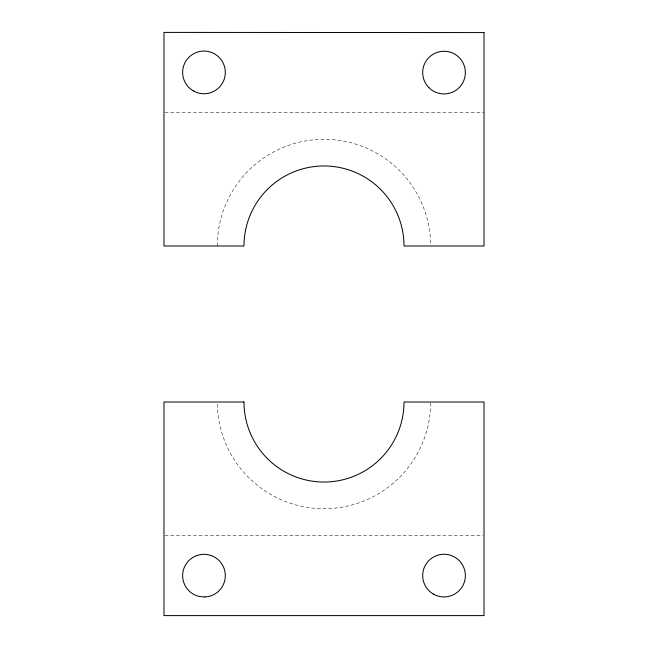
<?xml version="1.0" encoding="UTF-8"?>
<svg xmlns="http://www.w3.org/2000/svg" width="648" height="648" viewBox="0 0 648 648"><rect width="100%" height="100%" fill="white"/><g stroke="black" fill="none" stroke-linecap="round" stroke-linejoin="round"><path stroke-width="0.49" stroke-dasharray="3.24 2.43" d="M164.981 112.42L484.032 112.42M164.981 535.588L483.019 535.588M217.315 245.989A106.685 106.685 0 0 1 323.506 139.304A106.685 106.685 0 0 1 430.685 245.001M430.685 403.007A106.685 106.685 0 0 1 324 508.704A106.685 106.685 0 0 1 217.315 403.007"/><path stroke-width="0.97" d="M484.032 32.578L163.968 32.4L163.968 245.989L243.988 245.989A80.012 80.012 0 0 1 324 165.969A80.012 80.012 0 0 1 404.012 245.989L484.032 245.989L484.032 32.578M243.988 402.019L163.968 402.019L163.968 615.6L484.032 615.6L484.032 402.019L404.012 402.019A80.012 80.012 0 0 1 324 482.031A80.012 80.012 0 0 1 243.988 402.019M204.906 596.97L199.357 596.484A21.335 21.335 0 0 1 187.053 562.658A21.335 21.335 0 0 1 222.904 565.801A21.335 21.335 0 0 1 204.906 596.97M428.935 87.674A21.335 21.335 0 0 0 464.632 78.108A21.335 21.335 0 0 0 438.502 51.978A21.335 21.335 0 0 0 428.935 87.674M193.307 90.89A21.335 21.335 0 0 0 225.318 72.406A21.335 21.335 0 0 0 193.307 53.93A21.335 21.335 0 0 0 193.307 90.89M433.358 594.07A21.335 21.335 0 0 0 465.361 575.594A21.335 21.335 0 0 0 433.358 557.11A21.335 21.335 0 0 0 433.358 594.07"/></g></svg>
